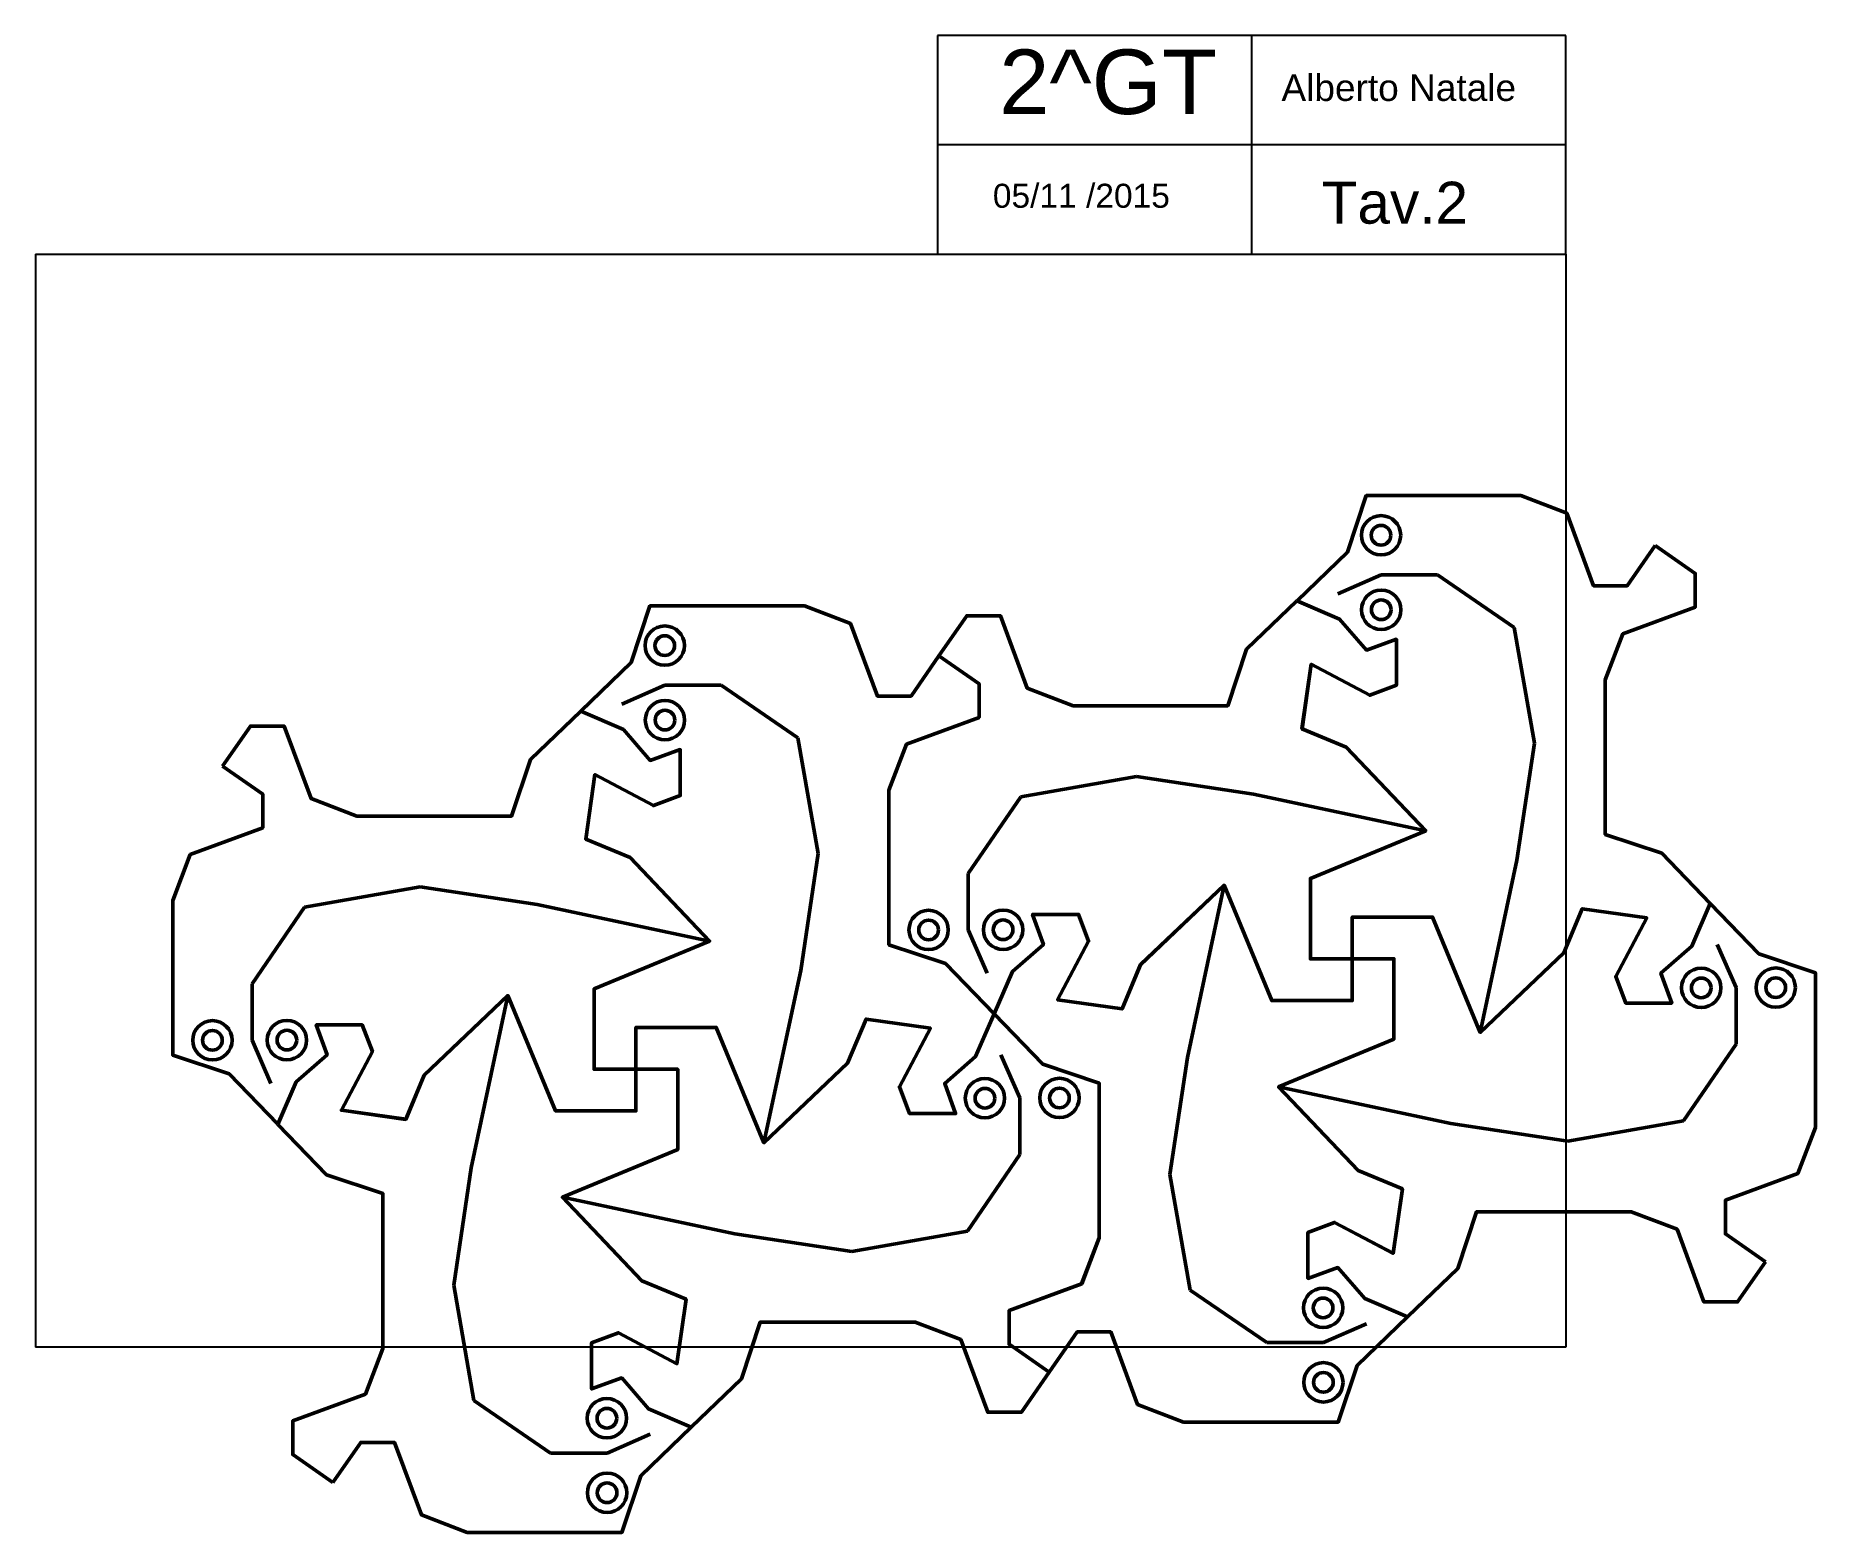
# Model space of a CAD drawing. Header units: millimetres. Extents: x 5 to 331, y -29 to 245.
import ezdxf

# ---------------------------------------------------------------- set-up
doc = ezdxf.new("R2010")
doc.units = ezdxf.units.MM
doc.layers.add('contorni', color=7, linetype='Continuous', lineweight=50)
doc.styles.get("Standard").update_dxf_attribs({"font": 'arial.ttf'})

# ---------------------------------------------------------------- blocks, each defined once
blk = doc.blocks.new('ranocchio')
at = {"color": 6}
for p, q in [((-24.31, 87.89), (-20.86, 98.22)), ((-33.52, 78.99), (-24.31, 87.89)), ((-18.15, 83.7), (-26.03, 80.26)), ((-18.15, 83.7), (-7.81, 83.7)), ((-7.81, 83.7), (6.22, 74.11)), ((-25.72, 75.62), (-33.52, 78.99)), ((-20.82, 69.96), (-25.72, 75.62)), ((6.22, 74.11), (9.92, 52.95)), ((9.92, 52.95), (6.72, 31.54)), ((6.72, 31.54), (0, 0))]:
    blk.add_line(p, q, dxfattribs=at)
for p, q in [((-8.73, 21.11), (0, 0)), ((0, 0), (15.31, 14.53))]:
    blk.add_line(p, q)
for points in [[(-33.52, 78.99), (-24.31, 87.89), (-20.86, 98.22), (7.45, 98.22), (15.83, 95.02), (20.75, 81.74), (26.91, 81.74), (32.01, 89.09)], [(42.1, 23.56), (33.21, 32.77), (22.87, 36.22), (22.87, 64.54), (26.07, 72.91), (39.36, 77.83), (39.36, 83.99), (32.01, 89.09)], [(-23.42, 13.46), (-31.07, 13.46), (-31.07, 28.16), (-9.96, 36.89), (-24.5, 52.2), (-32.6, 55.57), (-30.92, 67.35), (-20.21, 61.69), (-15.32, 63.53), (-15.32, 71.95), (-20.82, 69.96), (-25.72, 75.62), (-33.52, 78.99)], [(-23.42, 13.46), (-23.42, 21.11), (-8.73, 21.11), (0, 0), (15.31, 14.53), (18.68, 22.64), (30.47, 20.96), (24.8, 10.25), (26.64, 5.35), (35.06, 5.35), (33.07, 10.86), (38.73, 15.76), (42.1, 23.56)]]:
    blk.add_lwpolyline(points, dxfattribs=at)
for centre, radius in [((-18.15, 90.96), 3.6), ((-18.15, 90.96), 1.8), ((-18.11, 77.33), 3.6), ((-18.11, 77.33), 1.8)]:
    blk.add_circle(centre, radius, dxfattribs=at)

msp = doc.modelspace()

# ---------------------------------------------------------------- linework, layer by layer
for p, q in [((285, 245), (170, 245)), ((170, 245), (170, 205)), ((227.5, 245), (227.5, 205)), ((285, 205), (285, 245)), ((285, 225), (170, 225)), ((5, 205), (285, 205)), ((5, 205), (5, 5)), ((170, 205), (285, 205)), ((285, 205), (285, 5)), ((285, 5), (5, 5))]:
    msp.add_line(p, q)

# ---------------------------------------------------------------- block references
at = {"layer": 'contorni', "color": 0}
for p in [(269.33, 62.61), (138.27, 42.42)]:
    msp.add_blockref('ranocchio', p, dxfattribs=at)
for p, rotation in [((259.36, 99.5), 90), ((128.31, 79.31), 90), ((222.48, 89.54), 180), ((232.44, 52.65), 270), ((91.42, 69.34), 180), ((101.38, 32.46), 270)]:
    msp.add_blockref('ranocchio', p, dxfattribs=dict(at, rotation=rotation))

# ---------------------------------------------------------------- texts
at = {"attachment_point": 1}
for s, width, insert, char_height in [('2^ GT', 23.5976, (181.33, 242.45), 11.81), ('Alberto Natale', 48.2927, (232.96, 237.89), 4.8505), ('Tav.2', 29.3598, (240.32, 218.26), 7.669), ('\\A1;05/11 /2015', 38.9634, (180.15, 217.89), 4.3904)]:
    msp.add_mtext_dynamic_manual_height_columns(s, width=width, gutter_width=12.5, heights=[0], dxfattribs=dict(at, insert=insert, char_height=char_height))

doc.saveas('drawing.dxf')
